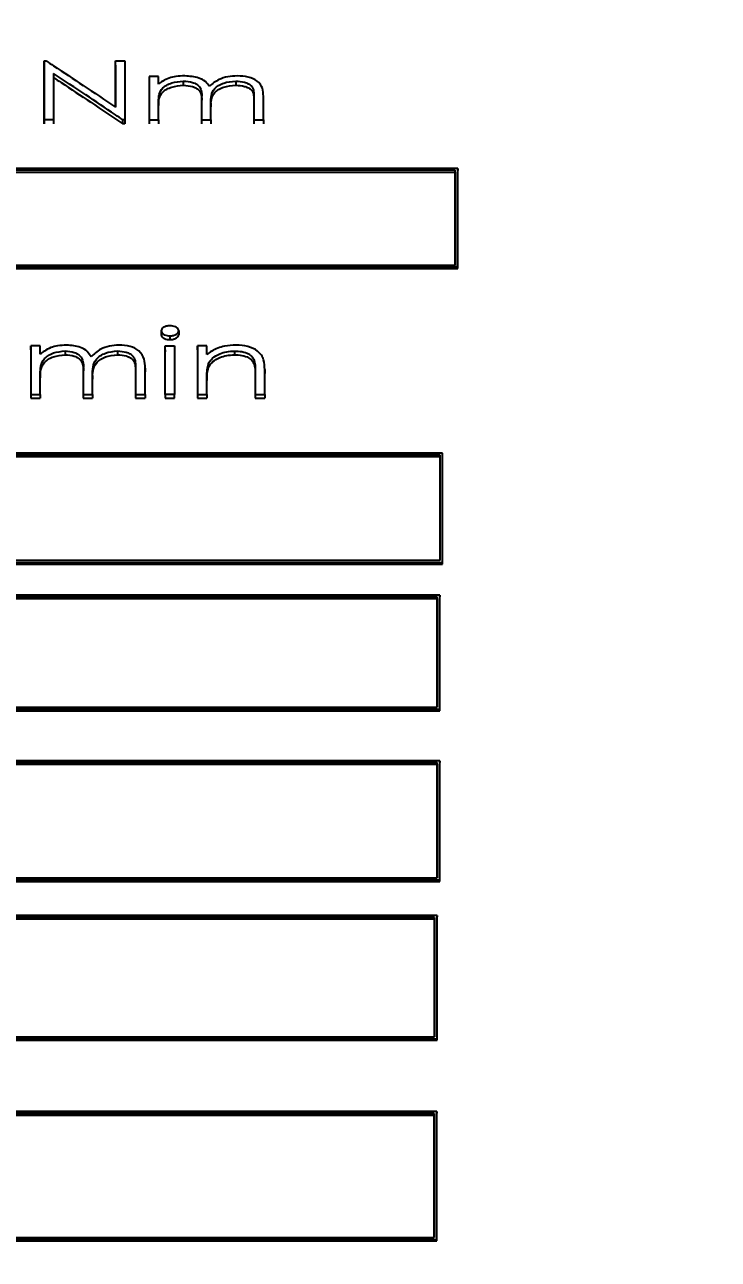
# Model space of a CAD drawing. Header units: millimetres. Extents: x 2126 to 3741, y 477 to 1658.
# Drawn here: x 2380.51 to 2393.74, y 1398.59 to 1422.12 of the extents above; entities that cross this region are included whole.
import ezdxf

# ---------------------------------------------------------------- set-up
doc = ezdxf.new("R2010")
doc.units = ezdxf.units.MM
doc.layers.add('AM_5', color=3, linetype='Continuous', lineweight=25)
doc.styles.add('SLDTEXTSTYLE1', font='txt.shx', dxfattribs={"width": 0.7, "bigfont": 'gbcbig.shx'})
doc.dimstyles.new('SLDDIMSTYLE12$0', dxfattribs={"dimtxt": 12, "dimasz": 10, "dimexe": 0, "dimexo": 0.0625, "dimgap": 0.875, "dimtad": 1, "dimdec": 1, "dimlfac": 1.8, "dimrnd": 1e-09, "dimzin": 12, "dimdsep": 46, "dimtxsty": 'SLDTEXTSTYLE1', "dimcen": 0.09, "dimdle": 8.16, "dimclrd": 3, "dimclre": 3, "dimadec": 0, "dimazin": 3, "dimtfac": 1, "dimtdec": 1, "dimtofl": 0, "dimtmove": 0, "dimatfit": 3, "dimfxl": 0, "dimfrac": 2, "dimtolj": 1, "dimlwd": 5, "dimlwe": 5, "dimarcsym": 0})

# ---------------------------------------------------------------- blocks, each defined once
blk = doc.blocks.new('*D20')
at = {"layer": 'AM_5', "color": 3, "lineweight": 5, "transparency": 16777216}
blk.add_line((2548.033, 1555.7), (2264.196, 1555.7), dxfattribs=at)
at = {"layer": 'AM_5', "color": 3, "linetype": 'Continuous', "lineweight": 5, "transparency": 16777216}
for p, q in [((2264.196, 1545.7), (2264.196, 1266.959)), ((2595.101, 1256.959), (2264.196, 1256.959))]:
    blk.add_line(p, q, dxfattribs=at)
at = {"layer": 'AM_5', "color": 3, "transparency": 16777216}
for points in [[(2262.529, 1545.7), (2265.863, 1545.7), (2264.196, 1555.7)], [(2262.529, 1266.959), (2265.863, 1266.959), (2264.196, 1256.959)]]:
    blk.add_solid(points, dxfattribs=at)
at = {"layer": 'Defpoints', "color": 0, "transparency": 16777216}
for p in [(2548.096, 1555.7), (2264.196, 1256.959), (2595.163, 1256.959)]:
    blk.add_point(p, dxfattribs=at)
at = {"layer": 'AM_5', "color": 0, "transparency": 16777216, "insert": (2257.321, 1403.647), "char_height": 12, "attachment_point": 5, "rotation": 90, "style": 'SLDTEXTSTYLE1'}
blk.add_mtext('\\A1;350', dxfattribs=at)

msp = doc.modelspace()

# ---------------------------------------------------------------- linework, layer by layer
at = {"color": 7, "linetype": 'Continuous', "lineweight": 25}
for p, q in [((2380.879, 1420.307), (2380.879, 1421.429)), ((2380.879, 1421.429), (2380.879, 1421.35)), ((2380.879, 1421.429), (2380.916, 1421.429)), ((2380.879, 1421.349), (2380.879, 1420.23)), ((2382.238, 1420.549), (2382.238, 1421.429)), ((2382.238, 1421.429), (2382.417, 1421.429)), ((2382.238, 1421.35), (2382.238, 1421.429)), ((2382.238, 1421.349), (2382.238, 1420.549)), ((2382.417, 1421.429), (2382.417, 1420.307)), ((2381.058, 1421.191), (2381.058, 1420.307)), ((2382.879, 1421.13), (2382.879, 1420.307)), ((2382.879, 1421.13), (2382.879, 1421.052)), ((2383.058, 1421.13), (2382.879, 1421.13)), ((2383.058, 1420.988), (2383.058, 1421.13)), ((2382.879, 1421.051), (2382.879, 1420.23)), ((2383.531, 1421.044), (2383.531, 1420.966)), ((2384.532, 1421.044), (2384.532, 1420.966)), ((2383.058, 1420.307), (2383.058, 1420.656)), ((2383.058, 1420.656), (2383.058, 1420.578)), ((2383.879, 1420.728), (2383.879, 1420.307)), ((2383.879, 1420.728), (2383.879, 1420.65)), ((2384.058, 1420.307), (2384.058, 1420.63)), ((2384.058, 1420.63), (2384.058, 1420.552)), ((2384.879, 1420.756), (2384.879, 1420.307)), ((2384.879, 1420.756), (2384.879, 1420.678)), ((2384.879, 1420.677), (2384.879, 1420.23)), ((2385.058, 1420.307), (2385.058, 1420.755)), ((2385.058, 1420.677), (2385.058, 1420.755)), ((2380.879, 1420.23), (2380.879, 1420.307)), ((2381.058, 1420.307), (2380.879, 1420.307)), ((2381.058, 1420.307), (2381.058, 1420.23)), ((2382.376, 1420.23), (2382.376, 1420.307)), ((2382.417, 1420.307), (2382.376, 1420.307)), ((2382.417, 1420.23), (2382.376, 1420.23)), ((2382.417, 1420.307), (2382.417, 1420.23)), ((2382.879, 1420.307), (2382.879, 1420.23)), ((2382.879, 1420.307), (2383.058, 1420.307)), ((2383.058, 1420.307), (2383.058, 1420.23)), ((2383.879, 1420.307), (2383.879, 1420.23)), ((2383.879, 1420.307), (2384.058, 1420.307)), ((2384.058, 1420.307), (2384.058, 1420.23)), ((2384.879, 1420.307), (2384.879, 1420.23)), ((2384.879, 1420.307), (2385.058, 1420.307)), ((2385.058, 1420.307), (2385.058, 1420.23)), ((2388.769, 1419.379), (2366.636, 1419.38)), ((2388.719, 1419.35), (2366.686, 1419.351)), ((2366.686, 1419.312), (2388.719, 1419.312)), ((2388.719, 1419.312), (2388.719, 1419.35)), ((2388.769, 1419.379), (2388.769, 1419.341)), ((2388.769, 1417.471), (2388.769, 1419.341)), ((2366.636, 1417.509), (2388.769, 1417.509)), ((2366.636, 1417.472), (2388.769, 1417.471)), ((2366.686, 1417.539), (2388.719, 1417.539)), ((2388.769, 1417.471), (2388.769, 1417.509)), ((2383.11, 1416.286), (2383.11, 1416.213)), ((2383.275, 1416.19), (2383.275, 1416.118)), ((2383.443, 1416.286), (2383.443, 1416.213)), ((2380.622, 1415.998), (2380.622, 1415.074)), ((2380.622, 1415.926), (2380.622, 1415.998)), ((2380.802, 1415.998), (2380.622, 1415.998)), ((2380.622, 1415.926), (2380.622, 1415.003)), ((2380.802, 1415.839), (2380.802, 1415.998)), ((2381.275, 1415.902), (2381.275, 1415.829)), ((2382.276, 1415.902), (2382.276, 1415.829)), ((2383.187, 1415.074), (2383.187, 1415.998)), ((2383.187, 1415.926), (2383.187, 1415.998)), ((2383.187, 1415.998), (2383.366, 1415.998)), ((2383.187, 1415.926), (2383.187, 1415.884)), ((2383.366, 1415.998), (2383.366, 1415.074)), ((2383.802, 1415.998), (2383.802, 1415.074)), ((2383.802, 1415.926), (2383.802, 1415.998)), ((2383.981, 1415.998), (2383.802, 1415.998)), ((2383.802, 1415.926), (2383.802, 1415.003)), ((2383.981, 1415.833), (2383.981, 1415.998)), ((2384.506, 1415.901), (2384.506, 1415.829)), ((2384.883, 1415.721), (2384.883, 1415.649)), ((2380.802, 1415.074), (2380.802, 1415.465)), ((2380.802, 1415.465), (2380.802, 1415.393)), ((2381.622, 1415.546), (2381.622, 1415.074)), ((2381.622, 1415.546), (2381.622, 1415.474)), ((2381.622, 1415.474), (2381.622, 1415.003)), ((2381.802, 1415.074), (2381.802, 1415.435)), ((2381.802, 1415.435), (2381.802, 1415.364)), ((2382.622, 1415.577), (2382.622, 1415.074)), ((2382.622, 1415.577), (2382.622, 1415.505)), ((2382.622, 1415.505), (2382.622, 1415.003)), ((2382.802, 1415.074), (2382.802, 1415.577)), ((2382.802, 1415.577), (2382.802, 1415.505)), ((2384.009, 1415.658), (2384.009, 1415.586)), ((2384.904, 1415.511), (2384.904, 1415.074)), ((2384.904, 1415.511), (2384.904, 1415.439)), ((2384.904, 1415.439), (2384.904, 1415.003)), ((2385.084, 1415.485), (2385.084, 1415.556)), ((2385.084, 1415.074), (2385.084, 1415.548)), ((2385.084, 1415.548), (2385.084, 1415.476)), ((2383.981, 1415.419), (2383.981, 1415.347)), ((2383.981, 1415.074), (2383.981, 1415.41)), ((2383.981, 1415.41), (2383.981, 1415.339)), ((2380.622, 1415.074), (2380.622, 1415.003)), ((2380.622, 1415.074), (2380.802, 1415.074)), ((2380.622, 1415.003), (2380.802, 1415.003)), ((2380.802, 1415.074), (2380.802, 1415.003)), ((2381.622, 1415.074), (2381.622, 1415.003)), ((2381.622, 1415.074), (2381.802, 1415.074)), ((2381.622, 1415.003), (2381.802, 1415.003)), ((2381.802, 1415.074), (2381.802, 1415.003)), ((2382.622, 1415.074), (2382.622, 1415.003)), ((2382.622, 1415.074), (2382.802, 1415.074)), ((2382.622, 1415.003), (2382.802, 1415.003)), ((2382.802, 1415.074), (2382.802, 1415.003)), ((2383.187, 1415.074), (2383.187, 1415.003)), ((2383.366, 1415.074), (2383.187, 1415.074)), ((2383.187, 1415.051), (2383.187, 1415.003)), ((2383.187, 1415.003), (2383.366, 1415.003)), ((2383.366, 1415.003), (2383.366, 1415.074)), ((2383.802, 1415.074), (2383.802, 1415.003)), ((2383.802, 1415.074), (2383.981, 1415.074)), ((2383.802, 1415.003), (2383.981, 1415.003)), ((2383.981, 1415.074), (2383.981, 1415.003)), ((2384.904, 1415.074), (2384.904, 1415.003)), ((2384.904, 1415.074), (2385.084, 1415.074)), ((2384.904, 1415.003), (2385.084, 1415.003)), ((2385.084, 1415.074), (2385.084, 1415.003)), ((2388.474, 1413.957), (2366.341, 1413.958)), ((2366.391, 1413.925), (2388.424, 1413.925)), ((2366.391, 1413.89), (2388.424, 1413.89)), ((2388.424, 1413.925), (2388.424, 1413.89)), ((2388.474, 1413.922), (2388.474, 1413.957)), ((2388.474, 1411.841), (2388.474, 1413.922)), ((2388.424, 1411.908), (2366.391, 1411.908)), ((2366.341, 1411.875), (2388.474, 1411.874)), ((2366.341, 1411.841), (2388.474, 1411.841)), ((2388.474, 1411.841), (2388.474, 1411.874)), ((2388.424, 1411.25), (2366.291, 1411.25)), ((2388.374, 1411.216), (2366.341, 1411.216)), ((2388.374, 1411.183), (2388.374, 1411.216)), ((2388.424, 1411.25), (2388.424, 1411.217)), ((2388.424, 1409.045), (2388.424, 1411.217)), ((2366.341, 1411.183), (2388.374, 1411.183)), ((2366.291, 1409.077), (2388.424, 1409.077)), ((2366.341, 1409.112), (2388.374, 1409.112)), ((2388.424, 1409.045), (2388.424, 1409.077)), ((2366.291, 1409.045), (2388.424, 1409.045)), ((2388.424, 1408.092), (2366.291, 1408.092)), ((2388.374, 1408.057), (2366.341, 1408.057)), ((2366.341, 1408.026), (2388.374, 1408.026)), ((2388.374, 1408.026), (2388.374, 1408.057)), ((2388.424, 1408.092), (2388.424, 1408.062)), ((2388.424, 1405.794), (2388.424, 1408.062)), ((2366.291, 1405.823), (2388.424, 1405.823)), ((2366.291, 1405.794), (2388.424, 1405.794)), ((2366.341, 1405.86), (2388.374, 1405.86)), ((2388.424, 1405.794), (2388.424, 1405.823)), ((2388.374, 1405.146), (2366.241, 1405.146)), ((2388.324, 1405.109), (2366.291, 1405.109)), ((2366.291, 1405.08), (2388.324, 1405.08)), ((2388.324, 1405.109), (2388.324, 1405.08)), ((2388.374, 1405.146), (2388.374, 1405.118)), ((2388.374, 1402.77), (2388.374, 1405.118)), ((2366.241, 1402.797), (2388.374, 1402.797)), ((2366.241, 1402.77), (2388.374, 1402.77)), ((2366.291, 1402.835), (2388.324, 1402.835)), ((2388.374, 1402.77), (2388.374, 1402.797)), ((2388.369, 1401.407), (2366.236, 1401.407)), ((2388.319, 1401.368), (2366.286, 1401.368)), ((2366.286, 1401.342), (2388.319, 1401.342)), ((2388.319, 1401.368), (2388.319, 1401.342)), ((2388.369, 1401.407), (2388.369, 1401.38)), ((2388.369, 1398.943), (2388.369, 1401.38)), ((2366.236, 1398.967), (2388.369, 1398.968)), ((2366.286, 1399.007), (2388.319, 1399.007)), ((2388.369, 1398.943), (2388.369, 1398.968)), ((2366.236, 1398.942), (2388.369, 1398.943))]:
    msp.add_line(p, q, dxfattribs=at)
for points, knots in [([(2380.916, 1421.429), (2380.964, 1421.398), (2381.199, 1421.243), (2381.64, 1420.951), (2382.033, 1420.687), (2382.238, 1420.549)], [0, 0, 0, 0, 0.1070086, 0.5350447, 1, 1, 1, 1]), ([(2382.376, 1420.307), (2382.329, 1420.339), (2382.094, 1420.499), (2381.654, 1420.795), (2381.262, 1421.055), (2381.058, 1421.191)], [0, 0, 0, 0, 0.107249, 0.536248, 1, 1, 1, 1]), ([(2381.058, 1421.112), (2381.105, 1421.081), (2381.341, 1420.925), (2381.781, 1420.632), (2382.173, 1420.367), (2382.376, 1420.23)], [0, 0, 0, 0, 0.107324, 0.536623, 1, 1, 1, 1]), ([(2383.261, 1421.103), (2383.218, 1421.085), (2383.142, 1421.052), (2383.084, 1421.008), (2383.058, 1420.988)], [0, 0, 0, 0, 0.564241, 1, 1, 1, 1]), ([(2383.562, 1421.144), (2383.503, 1421.142), (2383.399, 1421.138), (2383.303, 1421.114), (2383.261, 1421.103)], [0, 0, 0, 0, 0.562438, 1, 1, 1, 1]), ([(2384.027, 1420.947), (2384.006, 1420.978), (2383.963, 1421.041), (2383.802, 1421.125), (2383.654, 1421.137), (2383.562, 1421.144)], [0, 0, 0, 0, 0.269907, 0.547967, 1, 1, 1, 1]), ([(2384.563, 1421.144), (2384.501, 1421.141), (2384.377, 1421.134), (2384.177, 1421.071), (2384.084, 1420.994), (2384.027, 1420.947)], [0, 0, 0, 0, 0.288581, 0.57183, 1, 1, 1, 1]), ([(2385.058, 1420.755), (2385.057, 1420.806), (2385.054, 1420.909), (2384.965, 1421.048), (2384.774, 1421.132), (2384.634, 1421.14), (2384.563, 1421.144)], [0, 0, 0, 0, 0.2706011, 0.5427955, 0.7675494, 1, 1, 1, 1]), ([(2383.058, 1420.656), (2383.06, 1420.7), (2383.063, 1420.789), (2383.114, 1420.901), (2383.213, 1420.972), (2383.34, 1421.028), (2383.455, 1421.038), (2383.531, 1421.044)], [0, 0, 0, 0, 0.241252, 0.483375, 0.613284, 0.746483, 1, 1, 1, 1]), ([(2383.058, 1420.578), (2383.06, 1420.622), (2383.063, 1420.711), (2383.114, 1420.822), (2383.213, 1420.893), (2383.34, 1420.949), (2383.455, 1420.959), (2383.531, 1420.966)], [0, 0, 0, 0, 0.241124, 0.483152, 0.613062, 0.746307, 1, 1, 1, 1]), ([(2383.531, 1421.044), (2383.592, 1421.04), (2383.686, 1421.034), (2383.788, 1420.988), (2383.89, 1420.896), (2383.884, 1420.802), (2383.879, 1420.728)], [0, 0, 0, 0, 0.254867, 0.388287, 0.517309, 1, 1, 1, 1]), ([(2383.531, 1420.966), (2383.592, 1420.961), (2383.686, 1420.955), (2383.788, 1420.91), (2383.89, 1420.818), (2383.884, 1420.724), (2383.879, 1420.65)], [0, 0, 0, 0, 0.255063, 0.388534, 0.517551, 1, 1, 1, 1]), ([(2384.058, 1420.63), (2384.058, 1420.727), (2384.057, 1420.851), (2384.201, 1420.966), (2384.331, 1421.027), (2384.452, 1421.037), (2384.532, 1421.044)], [0, 0, 0, 0, 0.4821882, 0.6120908, 0.745518, 1, 1, 1, 1]), ([(2384.058, 1420.551), (2384.058, 1420.649), (2384.057, 1420.772), (2384.201, 1420.887), (2384.331, 1420.948), (2384.452, 1420.959), (2384.532, 1420.966)], [0, 0, 0, 0, 0.481962, 0.611863, 0.745335, 1, 1, 1, 1]), ([(2384.532, 1421.044), (2384.59, 1421.041), (2384.678, 1421.036), (2384.777, 1420.996), (2384.853, 1420.942), (2384.876, 1420.855), (2384.878, 1420.789), (2384.879, 1420.756)], [0, 0, 0, 0, 0.254576, 0.388176, 0.517715, 0.758814, 1, 1, 1, 1]), ([(2384.532, 1420.966), (2384.59, 1420.962), (2384.678, 1420.957), (2384.777, 1420.918), (2384.853, 1420.864), (2384.876, 1420.777), (2384.878, 1420.711), (2384.879, 1420.677)], [0, 0, 0, 0, 0.254766, 0.388422, 0.517965, 0.75895, 1, 1, 1, 1]), ([(2388.719, 1417.539), (2388.719, 1417.729), (2388.719, 1418.11), (2388.719, 1418.714), (2388.719, 1419.124), (2388.719, 1419.35)], [0, 0, 0, 0, 0.3099213, 0.6198426, 1, 1, 1, 1]), ([(2388.719, 1419.312), (2388.719, 1419.164), (2388.719, 1418.867), (2388.719, 1418.279), (2388.719, 1417.833), (2388.719, 1417.539)], [0, 0, 0, 0, 0.255222, 0.510444, 1, 1, 1, 1]), ([(2388.769, 1417.509), (2388.769, 1417.699), (2388.769, 1418.08), (2388.769, 1418.705), (2388.769, 1419.134), (2388.769, 1419.379)], [0, 0, 0, 0, 0.300082, 0.600163, 1, 1, 1, 1]), ([(2383.275, 1416.382), (2383.252, 1416.381), (2383.206, 1416.377), (2383.151, 1416.353), (2383.116, 1416.321), (2383.112, 1416.297), (2383.11, 1416.286)], [0, 0, 0, 0, 0.2917, 0.575641, 0.790759, 1, 1, 1, 1]), ([(2383.443, 1416.286), (2383.439, 1416.301), (2383.433, 1416.331), (2383.384, 1416.361), (2383.331, 1416.38), (2383.294, 1416.381), (2383.275, 1416.382)], [0, 0, 0, 0, 0.266167, 0.543432, 0.769604, 1, 1, 1, 1]), ([(2383.11, 1416.286), (2383.113, 1416.271), (2383.12, 1416.241), (2383.168, 1416.211), (2383.221, 1416.193), (2383.257, 1416.191), (2383.275, 1416.19)], [0, 0, 0, 0, 0.266105, 0.543473, 0.769717, 1, 1, 1, 1]), ([(2383.11, 1416.213), (2383.113, 1416.199), (2383.12, 1416.169), (2383.168, 1416.139), (2383.221, 1416.121), (2383.257, 1416.119), (2383.275, 1416.118)], [0, 0, 0, 0, 0.2659349, 0.5432745, 0.7695921, 1, 1, 1, 1]), ([(2383.275, 1416.19), (2383.299, 1416.192), (2383.345, 1416.195), (2383.4, 1416.219), (2383.437, 1416.251), (2383.441, 1416.274), (2383.443, 1416.286)], [0, 0, 0, 0, 0.291686, 0.575696, 0.790918, 1, 1, 1, 1]), ([(2383.275, 1416.118), (2383.299, 1416.119), (2383.345, 1416.122), (2383.4, 1416.147), (2383.437, 1416.178), (2383.441, 1416.202), (2383.443, 1416.213)], [0, 0, 0, 0, 0.291838, 0.575901, 0.791061, 1, 1, 1, 1]), ([(2381.005, 1415.968), (2380.962, 1415.947), (2380.885, 1415.91), (2380.827, 1415.86), (2380.802, 1415.839)], [0, 0, 0, 0, 0.564241, 1, 1, 1, 1]), ([(2380.802, 1415.465), (2380.803, 1415.515), (2380.806, 1415.614), (2380.858, 1415.74), (2380.957, 1415.82), (2381.083, 1415.883), (2381.199, 1415.894), (2381.275, 1415.902)], [0, 0, 0, 0, 0.241257, 0.4833865, 0.613214, 0.7463276, 1, 1, 1, 1]), ([(2381.306, 1416.014), (2381.247, 1416.012), (2381.143, 1416.007), (2381.047, 1415.98), (2381.005, 1415.968)], [0, 0, 0, 0, 0.562438, 1, 1, 1, 1]), ([(2381.275, 1415.902), (2381.336, 1415.897), (2381.43, 1415.89), (2381.532, 1415.838), (2381.634, 1415.735), (2381.627, 1415.629), (2381.622, 1415.546)], [0, 0, 0, 0, 0.25507, 0.388384, 0.517307, 1, 1, 1, 1]), ([(2381.771, 1415.793), (2381.75, 1415.827), (2381.706, 1415.898), (2381.546, 1415.993), (2381.398, 1416.006), (2381.306, 1416.014)], [0, 0, 0, 0, 0.269907, 0.547967, 1, 1, 1, 1]), ([(2382.307, 1416.014), (2382.244, 1416.01), (2382.12, 1416.002), (2381.921, 1415.932), (2381.827, 1415.845), (2381.771, 1415.793)], [0, 0, 0, 0, 0.288581, 0.57183, 1, 1, 1, 1]), ([(2381.802, 1415.435), (2381.801, 1415.545), (2381.801, 1415.684), (2381.944, 1415.813), (2382.074, 1415.882), (2382.196, 1415.894), (2382.276, 1415.902)], [0, 0, 0, 0, 0.4822, 0.612023, 0.745366, 1, 1, 1, 1]), ([(2382.276, 1415.902), (2382.334, 1415.898), (2382.422, 1415.892), (2382.521, 1415.848), (2382.596, 1415.787), (2382.62, 1415.689), (2382.622, 1415.614), (2382.622, 1415.577)], [0, 0, 0, 0, 0.254787, 0.388278, 0.517715, 0.758815, 1, 1, 1, 1]), ([(2382.802, 1415.577), (2382.801, 1415.634), (2382.798, 1415.749), (2382.708, 1415.906), (2382.518, 1416), (2382.378, 1416.009), (2382.307, 1416.014)], [0, 0, 0, 0, 0.270601, 0.542796, 0.767549, 1, 1, 1, 1]), ([(2384.537, 1416.014), (2384.464, 1416.01), (2384.343, 1416.004), (2384.188, 1415.958), (2384.073, 1415.903), (2384.012, 1415.856), (2383.981, 1415.833)], [0, 0, 0, 0, 0.346759, 0.568511, 0.786179, 1, 1, 1, 1]), ([(2384.009, 1415.658), (2384.032, 1415.696), (2384.08, 1415.772), (2384.213, 1415.847), (2384.358, 1415.894), (2384.457, 1415.899), (2384.506, 1415.901)], [0, 0, 0, 0, 0.26849, 0.546604, 0.771529, 1, 1, 1, 1]), ([(2384.506, 1415.901), (2384.555, 1415.9), (2384.65, 1415.896), (2384.772, 1415.855), (2384.851, 1415.791), (2384.872, 1415.744), (2384.883, 1415.721)], [0, 0, 0, 0, 0.290858, 0.574718, 0.790004, 1, 1, 1, 1]), ([(2385.084, 1415.548), (2385.083, 1415.61), (2385.081, 1415.735), (2384.975, 1415.903), (2384.765, 1415.999), (2384.614, 1416.009), (2384.537, 1416.014)], [0, 0, 0, 0, 0.270301, 0.542249, 0.767594, 1, 1, 1, 1]), ([(2380.802, 1415.393), (2380.803, 1415.443), (2380.806, 1415.543), (2380.858, 1415.669), (2380.957, 1415.748), (2381.083, 1415.811), (2381.199, 1415.822), (2381.275, 1415.829)], [0, 0, 0, 0, 0.24113, 0.483163, 0.612992, 0.746152, 1, 1, 1, 1]), ([(2381.275, 1415.829), (2381.336, 1415.825), (2381.43, 1415.818), (2381.532, 1415.767), (2381.634, 1415.663), (2381.627, 1415.558), (2381.622, 1415.474)], [0, 0, 0, 0, 0.25526, 0.388622, 0.517537, 1, 1, 1, 1]), ([(2381.802, 1415.364), (2381.801, 1415.473), (2381.801, 1415.612), (2381.944, 1415.741), (2382.075, 1415.81), (2382.196, 1415.822), (2382.276, 1415.829)], [0, 0, 0, 0, 0.481974, 0.611795, 0.745183, 1, 1, 1, 1]), ([(2382.276, 1415.829), (2382.334, 1415.826), (2382.422, 1415.82), (2382.521, 1415.776), (2382.596, 1415.715), (2382.62, 1415.617), (2382.622, 1415.543), (2382.622, 1415.505)], [0, 0, 0, 0, 0.25497, 0.388514, 0.517951, 0.758942, 1, 1, 1, 1]), ([(2384.009, 1415.586), (2384.032, 1415.624), (2384.08, 1415.7), (2384.213, 1415.775), (2384.358, 1415.822), (2384.457, 1415.827), (2384.506, 1415.829)], [0, 0, 0, 0, 0.268346, 0.546438, 0.771424, 1, 1, 1, 1]), ([(2384.506, 1415.829), (2384.555, 1415.828), (2384.65, 1415.824), (2384.772, 1415.783), (2384.851, 1415.719), (2384.872, 1415.672), (2384.883, 1415.649)], [0, 0, 0, 0, 0.290991, 0.574913, 0.790139, 1, 1, 1, 1]), ([(2384.883, 1415.721), (2384.891, 1415.682), (2384.905, 1415.612), (2384.905, 1415.542), (2384.904, 1415.511)], [0, 0, 0, 0, 0.559954, 1, 1, 1, 1]), ([(2383.981, 1415.41), (2383.981, 1415.457), (2383.981, 1415.54), (2384, 1415.622), (2384.009, 1415.658)], [0, 0, 0, 0, 0.559824, 1, 1, 1, 1]), ([(2383.981, 1415.339), (2383.981, 1415.385), (2383.981, 1415.468), (2384, 1415.55), (2384.009, 1415.586)], [0, 0, 0, 0, 0.5598173, 1, 1, 1, 1]), ([(2384.883, 1415.649), (2384.891, 1415.61), (2384.905, 1415.54), (2384.905, 1415.47), (2384.904, 1415.439)], [0, 0, 0, 0, 0.559958, 1, 1, 1, 1]), ([(2388.424, 1413.925), (2388.424, 1413.719), (2388.424, 1413.308), (2388.424, 1412.637), (2388.424, 1412.167), (2388.424, 1411.908)], [0, 0, 0, 0, 0.3099213, 0.6198426, 1, 1, 1, 1]), ([(2388.424, 1413.89), (2388.424, 1413.724), (2388.424, 1413.393), (2388.424, 1412.735), (2388.424, 1412.237), (2388.424, 1411.908)], [0, 0, 0, 0, 0.254228, 0.508455, 1, 1, 1, 1]), ([(2388.474, 1411.874), (2388.474, 1412.086), (2388.474, 1412.508), (2388.474, 1413.204), (2388.474, 1413.683), (2388.474, 1413.957)], [0, 0, 0, 0, 0.3000816, 0.6001632, 1, 1, 1, 1]), ([(2388.374, 1409.112), (2388.374, 1409.332), (2388.374, 1409.772), (2388.374, 1410.474), (2388.374, 1410.953), (2388.374, 1411.216)], [0, 0, 0, 0, 0.309921, 0.619843, 1, 1, 1, 1]), ([(2388.424, 1409.077), (2388.424, 1409.297), (2388.424, 1409.737), (2388.424, 1410.463), (2388.424, 1410.964), (2388.424, 1411.25)], [0, 0, 0, 0, 0.300082, 0.600163, 1, 1, 1, 1]), ([(2388.374, 1411.183), (2388.374, 1411.01), (2388.374, 1410.664), (2388.374, 1409.976), (2388.374, 1409.455), (2388.374, 1409.112)], [0, 0, 0, 0, 0.253832, 0.507664, 1, 1, 1, 1]), ([(2388.374, 1405.86), (2388.374, 1406.089), (2388.374, 1406.548), (2388.374, 1407.281), (2388.374, 1407.781), (2388.374, 1408.057)], [0, 0, 0, 0, 0.309921, 0.619843, 1, 1, 1, 1]), ([(2388.374, 1408.026), (2388.374, 1407.845), (2388.374, 1407.483), (2388.374, 1406.764), (2388.374, 1406.219), (2388.374, 1405.86)], [0, 0, 0, 0, 0.253427, 0.506855, 1, 1, 1, 1]), ([(2388.424, 1405.823), (2388.424, 1406.053), (2388.424, 1406.512), (2388.424, 1407.27), (2388.424, 1407.793), (2388.424, 1408.092)], [0, 0, 0, 0, 0.300082, 0.600163, 1, 1, 1, 1]), ([(2388.324, 1402.835), (2388.324, 1403.072), (2388.324, 1403.547), (2388.324, 1404.306), (2388.324, 1404.824), (2388.324, 1405.109)], [0, 0, 0, 0, 0.309921, 0.619843, 1, 1, 1, 1]), ([(2388.324, 1405.08), (2388.324, 1404.893), (2388.324, 1404.518), (2388.324, 1403.772), (2388.324, 1403.208), (2388.324, 1402.835)], [0, 0, 0, 0, 0.253092, 0.506185, 1, 1, 1, 1]), ([(2388.374, 1402.797), (2388.374, 1403.035), (2388.374, 1403.51), (2388.374, 1404.294), (2388.374, 1404.836), (2388.374, 1405.146)], [0, 0, 0, 0, 0.300082, 0.600163, 1, 1, 1, 1]), ([(2388.319, 1399.007), (2388.319, 1399.253), (2388.319, 1399.745), (2388.319, 1400.533), (2388.319, 1401.072), (2388.319, 1401.368)], [0, 0, 0, 0, 0.309921, 0.619843, 1, 1, 1, 1]), ([(2388.319, 1401.342), (2388.319, 1401.147), (2388.319, 1400.757), (2388.319, 1399.981), (2388.319, 1399.395), (2388.319, 1399.007)], [0, 0, 0, 0, 0.252712, 0.505424, 1, 1, 1, 1]), ([(2388.369, 1398.968), (2388.369, 1399.214), (2388.369, 1399.706), (2388.369, 1400.52), (2388.369, 1401.084), (2388.369, 1401.407)], [0, 0, 0, 0, 0.3000817, 0.6001633, 1, 1, 1, 1])]:
    msp.add_open_spline(points, degree=3, knots=knots, dxfattribs=at)

# ---------------------------------------------------------------- dimensions: what is measured, and where the dimension line sits
at = {"layer": 'AM_5'}
dim = msp.add_linear_dim(base=(2264.196, 1256.959), p1=(2548.096, 1555.7), p2=(2595.163, 1256.959), angle=90, text='350', dimstyle='SLDDIMSTYLE12$0', override={"dimlfac": 1}, dxfattribs=at)
dim.commit()
dim.dimension.update_dxf_attribs({"geometry": '*D20', "text_midpoint": (2264.196, 1403.647), "dimtype": 160})

doc.saveas('drawing.dxf')
